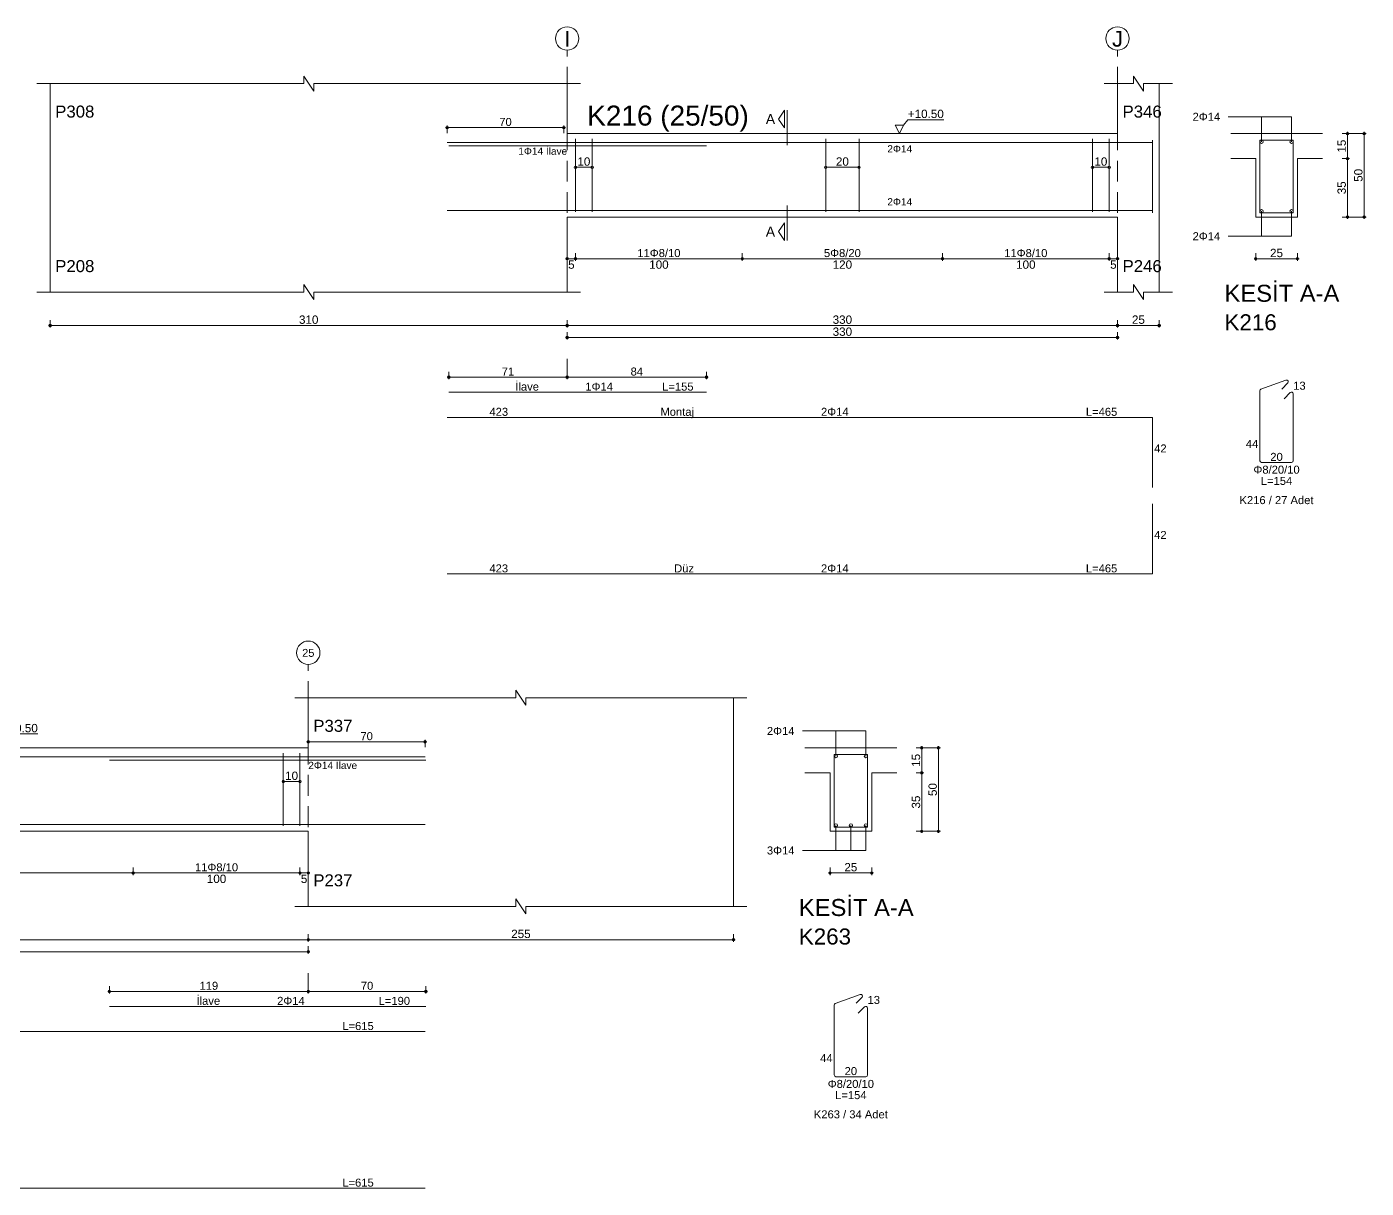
# Model space of a CAD drawing. Header units: millimetres. Extents: x 23801 to 80069, y 9628 to 14137.
# Drawn here: x 65077 to 66282, y 13030 to 14075 of the extents above; entities that cross this region are included whole.
import ezdxf

# ---------------------------------------------------------------- set-up
doc = ezdxf.new("R2010")
doc.units = ezdxf.units.MM
doc.linetypes.add('DASHDOT2', pattern=[12.7, 6.35, -3.175, 0, -3.175])
doc.linetypes.add('DASHED4', pattern=[18.75, 12.5, -6.25])
doc.layers.add('aks', color=251, linetype='DASHDOT2', lineweight=35)
for name, color, linetype in [('Donatı Topl. Uzun. Yazısı', 7, 'Continuous'), ('Donatı Uz. Yazısı', 7, 'Continuous'), ('Donatı Yazısı', 7, 'Continuous'), ('Donatı Çizgisi', 7, 'Continuous'), ('Kiriş', 7, 'Continuous'), ('Standart', 7, 'Continuous'), ('Ölçülendirme', 7, 'Continuous')]:
    doc.layers.add(name, color=color, linetype=linetype)
doc.styles.add('arial_1_18', font='arial.ttf', dxfattribs={"height": 0.2})

# ---------------------------------------------------------------- blocks, each defined once
blk = doc.blocks.new('IDE668Entity7463')
at = {"layer": 'aks', "color": 30, "linetype": 'DASHED4', "lineweight": 5}
for points in [[(6147.22, 2016.8), (6147.22, 2151.8)], [(6477.22, 2016.8), (6477.22, 2151.8)], [(6147.22, 1955.8), (6147.22, 1966.8)]]:
    blk.add_lwpolyline(points, dxfattribs=at)
at = {"layer": 'aks', "color": 1, "linetype": 'Continuous', "lineweight": 5}
for centre in [(6147.22, 2158.8), (6477.22, 2158.8)]:
    blk.add_circle(centre, 7, dxfattribs=at)
at = {"layer": 'Donatı Çizgisi', "color": 5, "linetype": 'Continuous', "lineweight": 5}
for points in [[(6075.22, 2096.4), (6498.22, 2096.4)], [(6152.22, 2055), (6152.22, 2098.6)], [(6162.22, 2055), (6162.22, 2098.6)], [(6302.22, 2055), (6302.22, 2098.6)], [(6322.22, 2055), (6322.22, 2098.6)], [(6462.22, 2055), (6462.22, 2098.6)], [(6472.22, 2055), (6472.22, 2098.6)], [(6498.22, 2054.4), (6498.22, 2097.8)], [(6562.56, 2054.3), (6562.56, 2097.9)], [(6562.56, 2097.9), (6582.56, 2097.9)], [(6582.56, 2054.3), (6582.56, 2097.9)], [(6076.22, 2094.4), (6230.72, 2094.4)], [(6075.22, 2055.8), (6498.22, 2055.8)], [(6562.56, 2054.3), (6582.56, 2054.3)], [(6563.23, 1948.54), (6578.23, 1954.01)], [(6575.66, 1948.69), (6579.3, 1952.33)], [(6076.22, 1946.8), (6230.72, 1946.8)], [(6562.56, 1905.72), (6562.56, 1947.59)], [(6577.04, 1942.78), (6580.82, 1946.56)], [(6582.56, 1905.72), (6582.56, 1945.84)], [(6075.22, 1931.7), (6498.22, 1931.7)], [(6498.22, 1889.7), (6498.22, 1931.7)], [(6563.58, 1904.7), (6581.54, 1904.7)], [(6498.22, 1837.85), (6498.22, 1879.85)], [(6075.22, 1837.85), (6498.22, 1837.85)]]:
    blk.add_lwpolyline(points, dxfattribs=at)
for centre in [(6563.56, 2096.9), (6581.56, 2096.9), (6563.56, 2055.3), (6581.56, 2055.3)]:
    blk.add_circle(centre, 1, dxfattribs=at)
for centre, start, end in [((6578.58, 1953.05), 315, 110), ((6563.58, 1947.59), 110, 180), ((6581.54, 1945.84), 0, 135), ((6563.58, 1905.72), 180, 270), ((6581.54, 1905.72), 270, 0)]:
    blk.add_arc(centre, 1.02, start, end, dxfattribs=at)
at = {"layer": 'Kiriş', "color": 1, "linetype": 'Continuous', "lineweight": 5}
for points in [[(5829.22, 2131.8), (5989.22, 2131.8)], [(5837.22, 2006.8), (5837.22, 2131.8)], [(5989.22, 2131.8), (5989.22, 2136.3)], [(5995.22, 2127.3), (5989.22, 2136.3)], [(5995.22, 2127.3), (5995.22, 2131.8)], [(5995.22, 2131.8), (6155.22, 2131.8)], [(6147.22, 2101.8), (6147.22, 2131.8)], [(6469.22, 2131.8), (6486.72, 2131.8)], [(6477.22, 2101.8), (6477.22, 2131.8)], [(6486.72, 2131.8), (6486.72, 2136.3)], [(6492.72, 2127.3), (6486.72, 2136.3)], [(6492.72, 2131.8), (6510.22, 2131.8)], [(6492.72, 2127.3), (6492.72, 2131.8)], [(6502.22, 2006.8), (6502.22, 2131.8)], [(6147.22, 2101.8), (6477.22, 2101.8)], [(6545.06, 2101.8), (6600.06, 2101.8)], [(6545.06, 2086.8), (6560.06, 2086.8)], [(6560.06, 2051.8), (6560.06, 2086.8)], [(6585.06, 2086.8), (6600.06, 2086.8)], [(6585.06, 2051.8), (6585.06, 2086.8)], [(6147.22, 2051.8), (6477.22, 2051.8)], [(6147.22, 2006.8), (6147.22, 2051.8)], [(6477.22, 2006.8), (6477.22, 2051.8)], [(6560.06, 2051.8), (6585.06, 2051.8)], [(5995.22, 2002.3), (5989.22, 2011.3)], [(5989.22, 2006.8), (5989.22, 2011.3)], [(6492.72, 2002.3), (6486.72, 2011.3)], [(6486.72, 2006.8), (6486.72, 2011.3)], [(5829.22, 2006.8), (5989.22, 2006.8)], [(5995.22, 2006.8), (6155.22, 2006.8)], [(5995.22, 2002.3), (5995.22, 2006.8)], [(6469.22, 2006.8), (6486.72, 2006.8)], [(6492.72, 2006.8), (6510.22, 2006.8)], [(6492.72, 2002.3), (6492.72, 2006.8)]]:
    blk.add_lwpolyline(points, dxfattribs=at)
at = {"layer": 'Ölçülendirme', "color": 1, "linetype": 'Continuous', "lineweight": 5}
for points in [[(6273.97, 2110.55), (6277.47, 2115.8)], [(6277.47, 2105.3), (6277.47, 2115.8)], [(6279.22, 2094.8), (6279.22, 2115.8)], [(6074.22, 2105.4), (6146.22, 2105.4)], [(6075.22, 2102.15), (6075.22, 2106.65)], [(6145.22, 2102.15), (6145.22, 2106.65)], [(6277.47, 2105.3), (6273.97, 2110.55)], [(6346.47, 2101.8), (6343.97, 2106.8)], [(6343.97, 2106.8), (6348.97, 2106.8)], [(6348.97, 2106.8), (6346.47, 2101.8)], [(6348.97, 2106.8), (6351.47, 2110.13)], [(6351.47, 2110.13), (6373.03, 2110.13)], [(6543.56, 2111.9), (6581.56, 2111.9)], [(6563.56, 2096.9), (6563.56, 2111.9)], [(6581.56, 2096.9), (6581.56, 2111.9)], [(6346.47, 2101.8), (6346.47, 2101.8)], [(6611.81, 2101.8), (6626.31, 2101.8)], [(6615.06, 2050.8), (6615.06, 2102.8)], [(6625.06, 2050.8), (6625.06, 2102.8)], [(6152.22, 2081.6), (6162.22, 2081.6)], [(6302.22, 2081.6), (6322.22, 2081.6)], [(6462.22, 2081.6), (6472.22, 2081.6)], [(6611.81, 2086.8), (6616.31, 2086.8)], [(6279.22, 2037.8), (6279.22, 2058.8)], [(6273.97, 2043.05), (6277.47, 2048.3)], [(6277.47, 2037.8), (6277.47, 2048.3)], [(6563.56, 2040.3), (6563.56, 2055.3)], [(6581.56, 2040.3), (6581.56, 2055.3)], [(6611.81, 2051.8), (6626.31, 2051.8)], [(6277.47, 2037.8), (6273.97, 2043.05)], [(6543.56, 2040.3), (6581.56, 2040.3)], [(6146.22, 2026.8), (6478.22, 2026.8)], [(6147.22, 2025.55), (6147.22, 2030.05)], [(6152.22, 2025.55), (6152.22, 2030.05)], [(6252.22, 2025.55), (6252.22, 2030.05)], [(6372.22, 2025.55), (6372.22, 2030.05)], [(6472.22, 2025.55), (6472.22, 2030.05)], [(6477.22, 2025.55), (6477.22, 2030.05)], [(6559.06, 2026.8), (6586.06, 2026.8)], [(6560.06, 2025.55), (6560.06, 2030.05)], [(6585.06, 2025.55), (6585.06, 2030.05)], [(5836.22, 1986.8), (6503.22, 1986.8)], [(5837.22, 1985.55), (5837.22, 1990.05)], [(6147.22, 1985.55), (6147.22, 1990.05)], [(6477.22, 1985.55), (6477.22, 1990.05)], [(6502.22, 1985.55), (6502.22, 1990.05)], [(6146.22, 1979.6), (6478.22, 1979.6)], [(6147.22, 1978.35), (6147.22, 1982.85)], [(6477.22, 1978.35), (6477.22, 1982.85)], [(6075.22, 1955.8), (6148.22, 1955.8)], [(6076.22, 1954.55), (6076.22, 1959.05)], [(6146.22, 1955.8), (6231.72, 1955.8)], [(6147.22, 1954.55), (6147.22, 1959.05)], [(6147.22, 1954.55), (6147.22, 1959.05)], [(6230.72, 1954.55), (6230.72, 1959.05)]]:
    blk.add_lwpolyline(points, dxfattribs=at)
for centre in [(6075.22, 2105.4), (6145.22, 2105.4), (6615.06, 2101.8), (6625.06, 2101.8), (6152.22, 2081.6), (6162.22, 2081.6), (6302.22, 2081.6), (6322.22, 2081.6), (6462.22, 2081.6), (6472.22, 2081.6), (6615.06, 2086.8), (6615.06, 2051.8), (6625.06, 2051.8), (6147.22, 2026.8), (6152.22, 2026.8), (6152.22, 2026.8), (6252.22, 2026.8), (6252.22, 2026.8), (6372.22, 2026.8), (6372.22, 2026.8), (6472.22, 2026.8), (6472.22, 2026.8), (6477.22, 2026.8), (6560.06, 2026.8), (6585.06, 2026.8), (5837.22, 1986.8), (6147.22, 1986.8), (6147.22, 1986.8), (6477.22, 1986.8), (6477.22, 1986.8), (6502.22, 1986.8), (6147.22, 1979.6), (6477.22, 1979.6), (6076.22, 1955.8), (6147.22, 1955.8), (6147.22, 1955.8), (6230.72, 1955.8)]:
    blk.add_circle(centre, 0.75, dxfattribs=at)
at = {"layer": 'aks', "color": 1, "linetype": 'Continuous', "lineweight": 5, "style": 'arial_1_18'}
for s, p in [('I', (6145.39, 2153.92)), ('J', (6473.92, 2153.92))]:
    blk.add_text(s, height=9.45, dxfattribs=at).set_placement(p)
at = {"layer": 'Donatı Topl. Uzun. Yazısı', "color": 1, "linetype": 'Continuous', "lineweight": 5, "style": 'arial_1_18'}
for s, p in [('L=155', (6204.17, 1947.76)), ('L=465', (6458.24, 1932.66)), ('L=154', (6563.14, 1891.26)), ('L=465', (6458.24, 1838.81))]:
    blk.add_text(s, height=4.8, dxfattribs=at).set_placement(p)
at = {"layer": 'Donatı Uz. Yazısı', "color": 1, "linetype": 'Continuous', "lineweight": 5, "style": 'arial_1_18'}
for s, p in [('13', (6582.56, 1948.3)), ('423', (6100.6, 1932.66)), ('42', (6499.18, 1910.7)), ('44', (6554.14, 1913.42)), ('20', (6568.83, 1905.66)), ('42', (6499.18, 1858.85)), ('423', (6100.6, 1838.81))]:
    blk.add_text(s, height=4.8, dxfattribs=at).set_placement(p)
at = {"layer": 'Donatı Yazısı', "color": 5, "linetype": 'Continuous', "lineweight": 5, "style": 'arial_1_18'}
for s, height, p in [('2Φ14', 4.8, (6522.22, 2109.5)), ('1Φ14 İlave', 4.32, (6117.91, 2089.12)), ('2Φ14', 4.8, (6522.22, 2037.9)), ('1Φ14', 4.8, (6158.11, 1947.76)), ('2Φ14', 4.8, (6299.41, 1932.66)), ('Φ8/20/10', 4.8, (6558.7, 1897.98)), ('K216 / 27 Adet', 4.8, (6550.37, 1879.74)), ('2Φ14', 4.8, (6299.41, 1838.81))]:
    blk.add_text(s, height=height, dxfattribs=at).set_placement(p)
for p in [(6339.18, 2090.52), (6339.18, 2058.76)]:
    blk.add_text('2Φ14', height=4.32, rotation=360, dxfattribs=at).set_placement(p)
at = {"layer": 'Donatı Yazısı', "color": 1, "linetype": 'Continuous', "lineweight": 5, "style": 'arial_1_18'}
for s, p in [('İlave', (6116.13, 1947.76)), ('Montaj', (6203.14, 1932.66)), ('Düz', (6211.35, 1838.81))]:
    blk.add_text(s, height=4.8, dxfattribs=at).set_placement(p)
at = {"layer": 'Kiriş', "color": 1, "linetype": 'Continuous', "lineweight": 5, "style": 'arial_1_18'}
for s, height, p in [('P308', 7.2, (5840.22, 2111.4)), ('K216 (25/50)', 12, (6159.22, 2106.6)), ('P346', 7.2, (6480.22, 2111.4)), ('P208', 7.2, (5840.22, 2018.8)), ('P246', 7.2, (6480.22, 2018.8)), ('KESİT A-A', 10.2, (6541.36, 2001)), ('K216', 9.6, (6541.36, 1983.92))]:
    blk.add_text(s, height=height, dxfattribs=at).set_placement(p)
at = {"layer": 'Ölçülendirme', "color": 1, "linetype": 'Continuous', "lineweight": 5, "style": 'arial_1_18'}
for s, height, p in [('A', 5.95, (6266.33, 2107.57)), ('+10.50', 5, (6351.47, 2111.13)), ('70', 4.8, (6106.49, 2106.4)), ('A', 5.95, (6266.33, 2040.07)), ('25', 5, (6568.67, 2027.76)), ('5', 5, (6147.78, 2020.8)), ('100', 5, (6196.4, 2020.8)), ('120', 5, (6306.4, 2020.8)), ('100', 5, (6416.4, 2020.8)), ('5', 5, (6472.78, 2020.8)), ('310', 5, (5986.4, 1987.8)), ('330', 5, (6306.4, 1987.8)), ('25', 5, (6485.84, 1987.8)), ('330', 5, (6306.4, 1980.6))]:
    blk.add_text(s, height=height, dxfattribs=at).set_placement(p)
for s, rotation, p in [('15', 90, (6614.1, 2090.42)), ('10', 360, (6153.34, 2082.56)), ('20', 360, (6308.34, 2082.56)), ('10', 360, (6463.34, 2082.56)), ('50', 90, (6624.1, 2072.92)), ('35', 90, (6614.1, 2065.42))]:
    blk.add_text(s, height=5, rotation=rotation, dxfattribs=at).set_placement(p)
at = {"layer": 'Ölçülendirme', "color": 5, "linetype": 'Continuous', "lineweight": 5, "style": 'arial_1_18'}
for s, p in [('11Φ8/10', (6189.29, 2027.8)), ('5Φ8/20', (6301.16, 2027.8)), ('11Φ8/10', (6409.29, 2027.8)), ('71', (6107.99, 1956.8)), ('84', (6185.24, 1956.8))]:
    blk.add_text(s, height=4.8, dxfattribs=at).set_placement(p)
blk = doc.blocks.new('IDE668Entity7496')
at = {"layer": 'aks', "color": 30, "linetype": 'DASHED4', "lineweight": 5}
for points in [[(5991.97, 1648.65), (5991.97, 1783.65)], [(5991.97, 1587.65), (5991.97, 1598.65)]]:
    blk.add_lwpolyline(points, dxfattribs=at)
at = {"layer": 'aks', "color": 1, "linetype": 'Continuous', "lineweight": 5}
blk.add_circle((5991.97, 1790.65), 7, dxfattribs=at)
at = {"layer": 'Donatı Çizgisi', "color": 5, "linetype": 'Continuous', "lineweight": 5}
for points in [[(5446.97, 1728.25), (6061.97, 1728.25)], [(5976.97, 1686.85), (5976.97, 1730.45)], [(5986.97, 1686.85), (5986.97, 1730.45)], [(6307.31, 1686.15), (6307.31, 1729.75)], [(6307.31, 1729.75), (6327.31, 1729.75)], [(6327.31, 1686.15), (6327.31, 1729.75)], [(5872.72, 1726.25), (6062.47, 1726.25)], [(5446.97, 1687.65), (6061.97, 1687.65)], [(6307.31, 1686.15), (6327.31, 1686.15)], [(6307.98, 1580.39), (6322.98, 1585.86)], [(6320.41, 1580.53), (6324.05, 1584.18)], [(5872.72, 1578.65), (6062.47, 1578.65)], [(6307.31, 1537.57), (6307.31, 1579.44)], [(6321.79, 1574.63), (6325.56, 1578.41)], [(6327.31, 1537.57), (6327.31, 1577.69)], [(5446.97, 1563.55), (6061.97, 1563.55)], [(6308.33, 1536.55), (6326.29, 1536.55)], [(5446.97, 1469.7), (6061.97, 1469.7)]]:
    blk.add_lwpolyline(points, dxfattribs=at)
for centre in [(6308.31, 1728.75), (6326.31, 1728.75), (6308.31, 1687.15), (6317.31, 1687.15), (6326.31, 1687.15)]:
    blk.add_circle(centre, 1, dxfattribs=at)
for centre, start, end in [((6323.33, 1584.9), 315, 110), ((6308.33, 1579.44), 110, 180), ((6326.29, 1577.69), 0, 135), ((6308.33, 1537.57), 180, 270), ((6326.29, 1537.57), 270, 0)]:
    blk.add_arc(centre, 1.02, start, end, dxfattribs=at)
at = {"layer": 'Kiriş', "color": 1, "linetype": 'Continuous', "lineweight": 5}
for points in [[(6116.47, 1763.65), (6116.47, 1768.15)], [(6122.47, 1759.15), (6116.47, 1768.15)], [(5983.97, 1763.65), (6116.47, 1763.65)], [(5991.97, 1733.65), (5991.97, 1763.65)], [(6122.47, 1763.65), (6254.97, 1763.65)], [(6122.47, 1759.15), (6122.47, 1763.65)], [(6246.97, 1638.65), (6246.97, 1763.65)], [(5516.97, 1733.65), (5991.97, 1733.65)], [(6289.81, 1733.65), (6344.81, 1733.65)], [(6289.81, 1718.65), (6304.81, 1718.65)], [(6304.81, 1683.65), (6304.81, 1718.65)], [(6329.81, 1718.65), (6344.81, 1718.65)], [(6329.81, 1683.65), (6329.81, 1718.65)], [(5516.97, 1683.65), (5991.97, 1683.65)], [(5991.97, 1638.65), (5991.97, 1683.65)], [(6304.81, 1683.65), (6329.81, 1683.65)], [(5983.97, 1638.65), (6116.47, 1638.65)], [(6122.47, 1634.15), (6116.47, 1643.15)], [(6116.47, 1638.65), (6116.47, 1643.15)], [(6122.47, 1638.65), (6254.97, 1638.65)], [(6122.47, 1634.15), (6122.47, 1638.65)]]:
    blk.add_lwpolyline(points, dxfattribs=at)
at = {"layer": 'Ölçülendirme', "color": 1, "linetype": 'Continuous', "lineweight": 5}
for points in [[(6288.31, 1743.75), (6326.31, 1743.75)], [(6308.31, 1728.75), (6308.31, 1743.75)], [(6326.31, 1728.75), (6326.31, 1743.75)], [(5808.22, 1741.98), (5829.78, 1741.98)], [(5990.97, 1737.25), (6062.97, 1737.25)], [(5991.97, 1734), (5991.97, 1738.5)], [(6061.97, 1734), (6061.97, 1738.5)], [(6356.56, 1733.65), (6371.06, 1733.65)], [(6359.81, 1682.65), (6359.81, 1734.65)], [(6369.81, 1682.65), (6369.81, 1734.65)], [(5976.97, 1713.45), (5986.97, 1713.45)], [(6356.56, 1718.65), (6361.06, 1718.65)], [(6308.31, 1672.15), (6308.31, 1687.15)], [(6317.31, 1672.15), (6317.31, 1687.15)], [(6326.31, 1672.15), (6326.31, 1687.15)], [(6356.56, 1683.65), (6371.06, 1683.65)], [(6288.31, 1672.15), (6326.31, 1672.15)], [(5515.97, 1658.65), (5992.97, 1658.65)], [(5886.97, 1657.4), (5886.97, 1661.9)], [(5986.97, 1657.4), (5986.97, 1661.9)], [(5991.97, 1657.4), (5991.97, 1661.9)], [(6303.81, 1658.65), (6330.81, 1658.65)], [(6304.81, 1657.4), (6304.81, 1661.9)], [(6329.81, 1657.4), (6329.81, 1661.9)], [(5360.97, 1618.65), (6247.97, 1618.65)], [(5991.97, 1617.4), (5991.97, 1621.9)], [(5991.97, 1610.2), (5991.97, 1614.7)], [(6246.97, 1617.4), (6246.97, 1621.9)], [(5515.97, 1611.45), (5992.97, 1611.45)], [(5872.72, 1586.4), (5872.72, 1590.9)], [(5991.97, 1586.4), (5991.97, 1590.9)], [(5991.97, 1586.4), (5991.97, 1590.9)], [(6062.47, 1586.4), (6062.47, 1590.9)], [(5871.72, 1587.65), (5992.97, 1587.65)], [(5990.97, 1587.65), (6063.47, 1587.65)]]:
    blk.add_lwpolyline(points, dxfattribs=at)
for centre in [(5991.97, 1737.25), (6061.97, 1737.25), (6359.81, 1733.65), (6369.81, 1733.65), (6359.81, 1718.65), (5976.97, 1713.45), (5986.97, 1713.45), (6359.81, 1683.65), (6369.81, 1683.65), (5886.97, 1658.65), (5886.97, 1658.65), (5986.97, 1658.65), (5986.97, 1658.65), (5991.97, 1658.65), (6304.81, 1658.65), (6329.81, 1658.65), (5991.97, 1618.65), (5991.97, 1618.65), (6246.97, 1618.65), (5991.97, 1611.45), (5872.72, 1587.65), (5991.97, 1587.65), (5991.97, 1587.65), (6062.47, 1587.65)]:
    blk.add_circle(centre, 0.75, dxfattribs=at)
at = {"layer": 'aks', "color": 1, "linetype": 'Continuous', "lineweight": 5, "style": 'arial_1_18'}
blk.add_text('25', height=4.725, dxfattribs=at).set_placement((5988.3, 1788.21))
at = {"layer": 'Donatı Topl. Uzun. Yazısı', "color": 1, "linetype": 'Continuous', "lineweight": 5, "style": 'arial_1_18'}
for s, p in [('L=190', (6034.15, 1579.61)), ('L=615', (6012.39, 1564.51)), ('L=154', (6307.89, 1523.11)), ('L=615', (6012.39, 1470.66))]:
    blk.add_text(s, height=4.8, dxfattribs=at).set_placement(p)
at = {"layer": 'Donatı Uz. Yazısı', "color": 1, "linetype": 'Continuous', "lineweight": 5, "style": 'arial_1_18'}
for s, p in [('13', (6327.31, 1580.15)), ('44', (6298.89, 1545.27)), ('20', (6313.58, 1537.51))]:
    blk.add_text(s, height=4.8, dxfattribs=at).set_placement(p)
at = {"layer": 'Donatı Yazısı', "color": 5, "linetype": 'Continuous', "lineweight": 5, "style": 'arial_1_18'}
for s, height, p in [('2Φ14', 4.8, (6266.97, 1741.35)), ('2Φ14 İlave', 4.32, (5991.97, 1720.97)), ('3Φ14', 4.8, (6266.97, 1669.75)), ('2Φ14', 4.8, (5973.29, 1579.61)), ('Φ8/20/10', 4.8, (6303.45, 1529.83)), ('K263 / 34 Adet', 4.8, (6295.12, 1511.59))]:
    blk.add_text(s, height=height, dxfattribs=at).set_placement(p)
at = {"layer": 'Donatı Yazısı', "color": 1, "linetype": 'Continuous', "lineweight": 5, "style": 'arial_1_18'}
blk.add_text('İlave', height=4.8, dxfattribs=at).set_placement((5924.97, 1579.61))
at = {"layer": 'Kiriş', "color": 1, "linetype": 'Continuous', "lineweight": 5, "style": 'arial_1_18'}
for s, height, p in [('P337', 7.2, (5994.97, 1743.25)), ('P237', 7.2, (5994.97, 1650.65)), ('KESİT A-A', 10.2, (6286.11, 1632.85)), ('K263', 9.6, (6286.11, 1615.77))]:
    blk.add_text(s, height=height, dxfattribs=at).set_placement(p)
at = {"layer": 'Ölçülendirme', "color": 1, "linetype": 'Continuous', "lineweight": 5, "style": 'arial_1_18'}
for s, height, p in [('+10.50', 5, (5808.22, 1742.98)), ('70', 4.8, (6023.24, 1738.25)), ('25', 5, (6313.42, 1659.61)), ('100', 5, (5931.14, 1652.65)), ('5', 5, (5987.53, 1652.65)), ('255', 5, (6113.64, 1619.65))]:
    blk.add_text(s, height=height, dxfattribs=at).set_placement(p)
for s, rotation, p in [('15', 90, (6358.85, 1722.27)), ('10', 360, (5978.09, 1714.41)), ('50', 90, (6368.85, 1704.77)), ('35', 90, (6358.85, 1697.27))]:
    blk.add_text(s, height=5, rotation=rotation, dxfattribs=at).set_placement(p)
at = {"layer": 'Ölçülendirme', "color": 5, "linetype": 'Continuous', "lineweight": 5, "style": 'arial_1_18'}
for s, p in [('11Φ8/10', (5924.04, 1659.65)), ('119', (5926.75, 1588.65)), ('70', (6023.49, 1588.65))]:
    blk.add_text(s, height=4.8, dxfattribs=at).set_placement(p)

msp = doc.modelspace()

# ---------------------------------------------------------------- block references
at = {"layer": 'Standart', "xscale": 1.5, "yscale": 1.5, "zscale": 1.5}
for name in ['IDE668Entity7463', 'IDE668Entity7496']:
    msp.add_blockref(name, (56342.1, 10825.8), dxfattribs=at)

doc.saveas('drawing.dxf')
